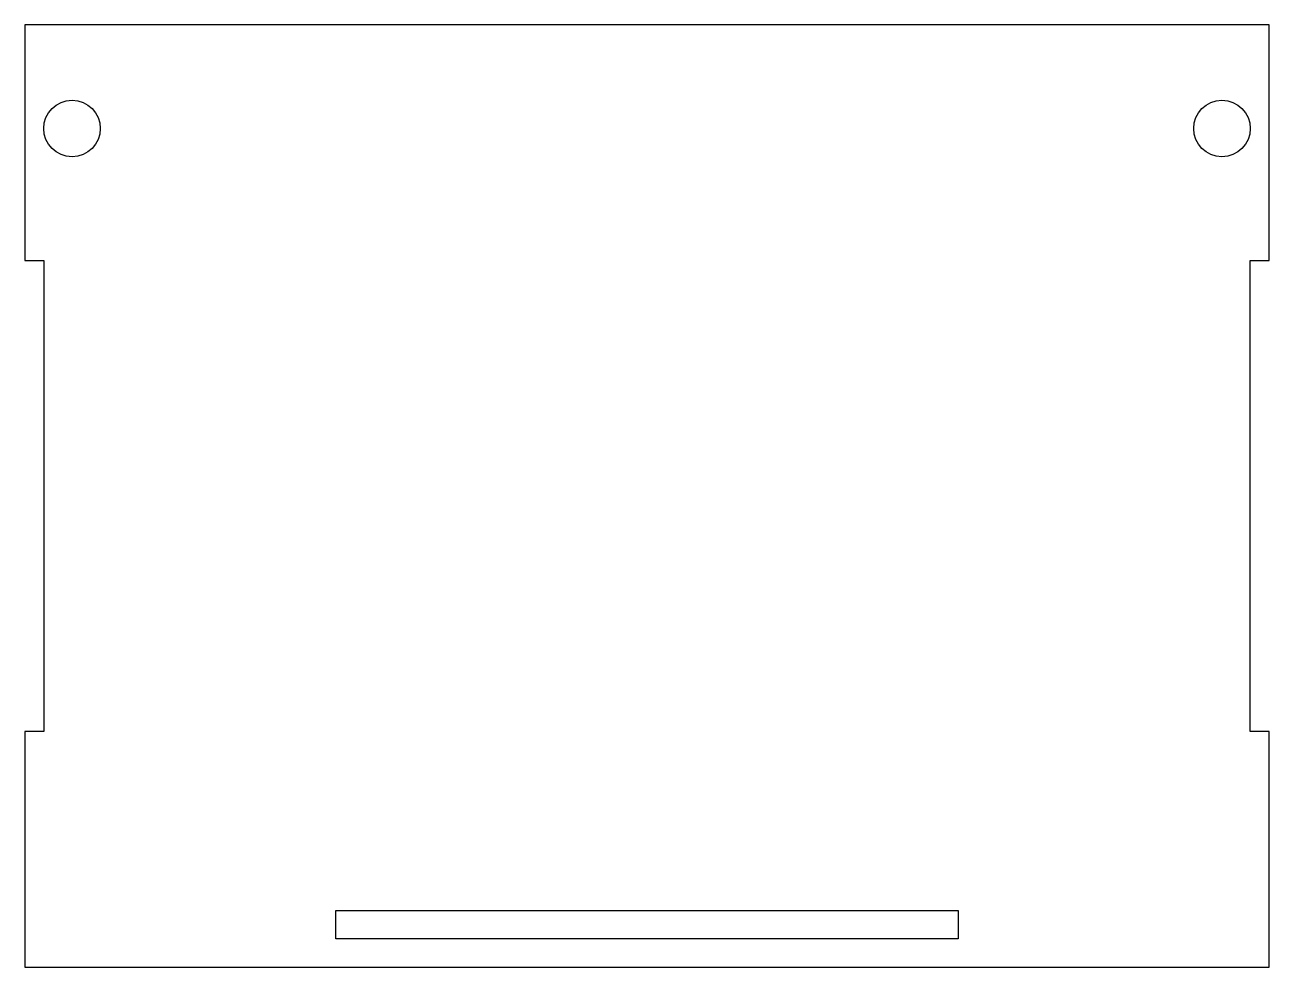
# Model space of a CAD drawing. Header units: millimetres. Extents: x -132 to 0, y 0 to 100.
import ezdxf

# ---------------------------------------------------------------- set-up
doc = ezdxf.new("R2010")
doc.units = ezdxf.units.MM
doc.layers.get('0').update_dxf_attribs({"linetype": 'CONTINUOUS'})

msp = doc.modelspace()

# ---------------------------------------------------------------- linework, layer by layer
for points in [[(-2, 75), (0, 75), (0, 100), (-132, 100), (-132, 75), (-130, 75), (-130, 25), (-132, 25), (-132, 0), (0, 0), (0, 25), (-2, 25)], [(-33, 3), (-99, 3), (-99, 6), (-33, 6)]]:
    msp.add_lwpolyline(points, close=True)
for centre in [(-127, 89), (-5, 89)]:
    msp.add_circle(centre, 3)

doc.saveas('drawing.dxf')
